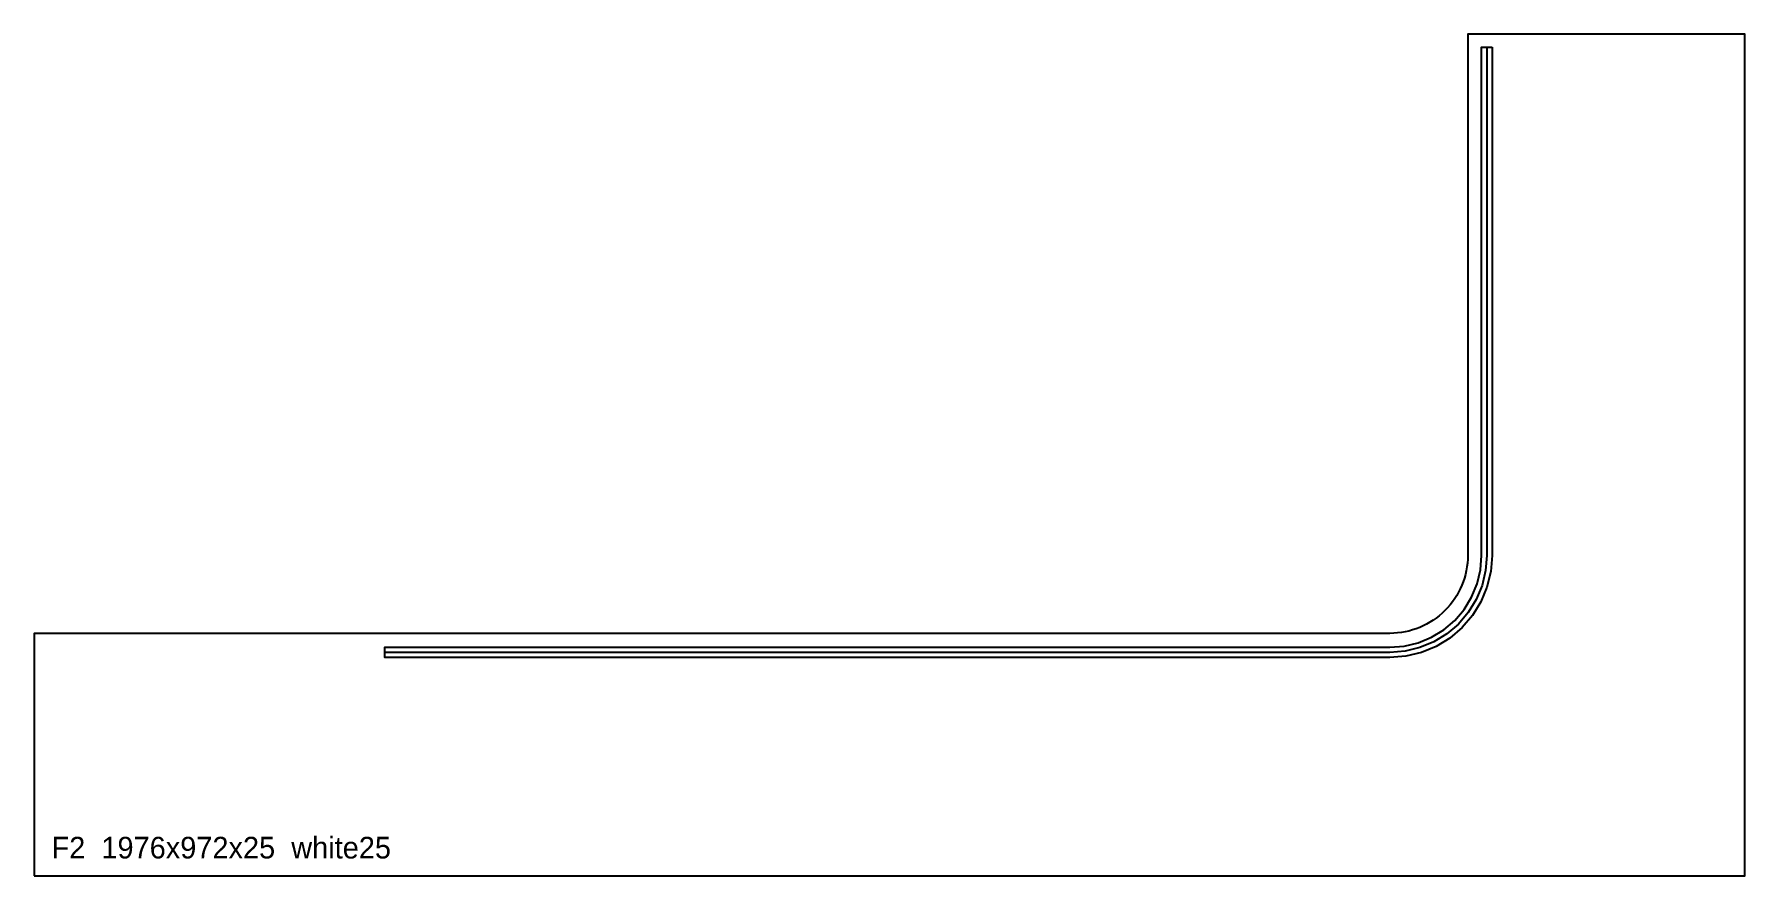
# Model space of a CAD drawing. Header units: millimetres. Extents: x 0 to 1976, y 0 to 972.
import ezdxf

# ---------------------------------------------------------------- set-up
doc = ezdxf.new("R2010")
doc.units = ezdxf.units.MM
for name, color, linetype in [('CUT', 1, 'Continuous'), ('LED_CENTER', 2, 'Continuous'), ('LED_GROOVE_12x10', 3, 'Continuous'), ('TEXT', 7, 'Continuous')]:
    doc.layers.add(name, color=color, linetype=linetype)

msp = doc.modelspace()

# ---------------------------------------------------------------- linework, layer by layer
at = {"layer": 'CUT'}
msp.add_lwpolyline([(0, 0), (1976, 0), (1976, 972), (1656, 972), (1656, 370, -0.414214), (1566, 280), (0, 280)], format="xyb", close=True, dxfattribs=at)
at = {"layer": 'LED_CENTER'}
msp.add_lwpolyline([(1678, 957), (1678, 370), (1676.6, 352.5), (1672.5, 335.4), (1665.8, 319.2), (1656.6, 304.2), (1645.2, 290.8), (1631.8, 279.4), (1616.8, 270.2), (1600.6, 263.5), (1583.5, 259.4), (1566, 258), (405, 258)], dxfattribs=at)
at = {"layer": 'LED_GROOVE_12x10'}
msp.add_lwpolyline([(1684, 957), (1684, 370), (1682.5, 351.5), (1678.2, 333.5), (1671.1, 316.4), (1661.5, 300.6), (1649.4, 286.6), (1635.4, 274.5), (1619.6, 264.9), (1602.5, 257.8), (1584.5, 253.5), (1566, 252), (405, 252), (405, 264), (1566, 264), (1582.6, 265.3), (1598.8, 269.2), (1614.1, 275.6), (1628.3, 284.2), (1641, 295), (1651.8, 307.7), (1660.4, 321.9), (1666.8, 337.2), (1670.7, 353.4), (1672, 370), (1672, 957)], close=True, dxfattribs=at)

# ---------------------------------------------------------------- texts
at = {"layer": 'TEXT'}
msp.add_text('F2  1976x972x25  white25', height=25, dxfattribs=at).set_placement((20, 20))

doc.saveas('drawing.dxf')
